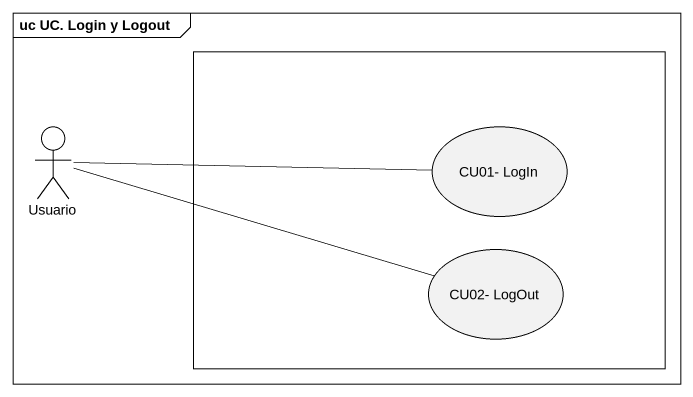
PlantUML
@startuml
mainframe uc UC. Login y Logout
rectangle " " as rectangle1 {
  usecase "CU01- LogIn" as CU01_LogIn
  usecase "CU02- LogOut" as CU02_LogOut
}
actor Usuario
Usuario -right- CU01_LogIn
Usuario -right- CU02_LogOut
@enduml
